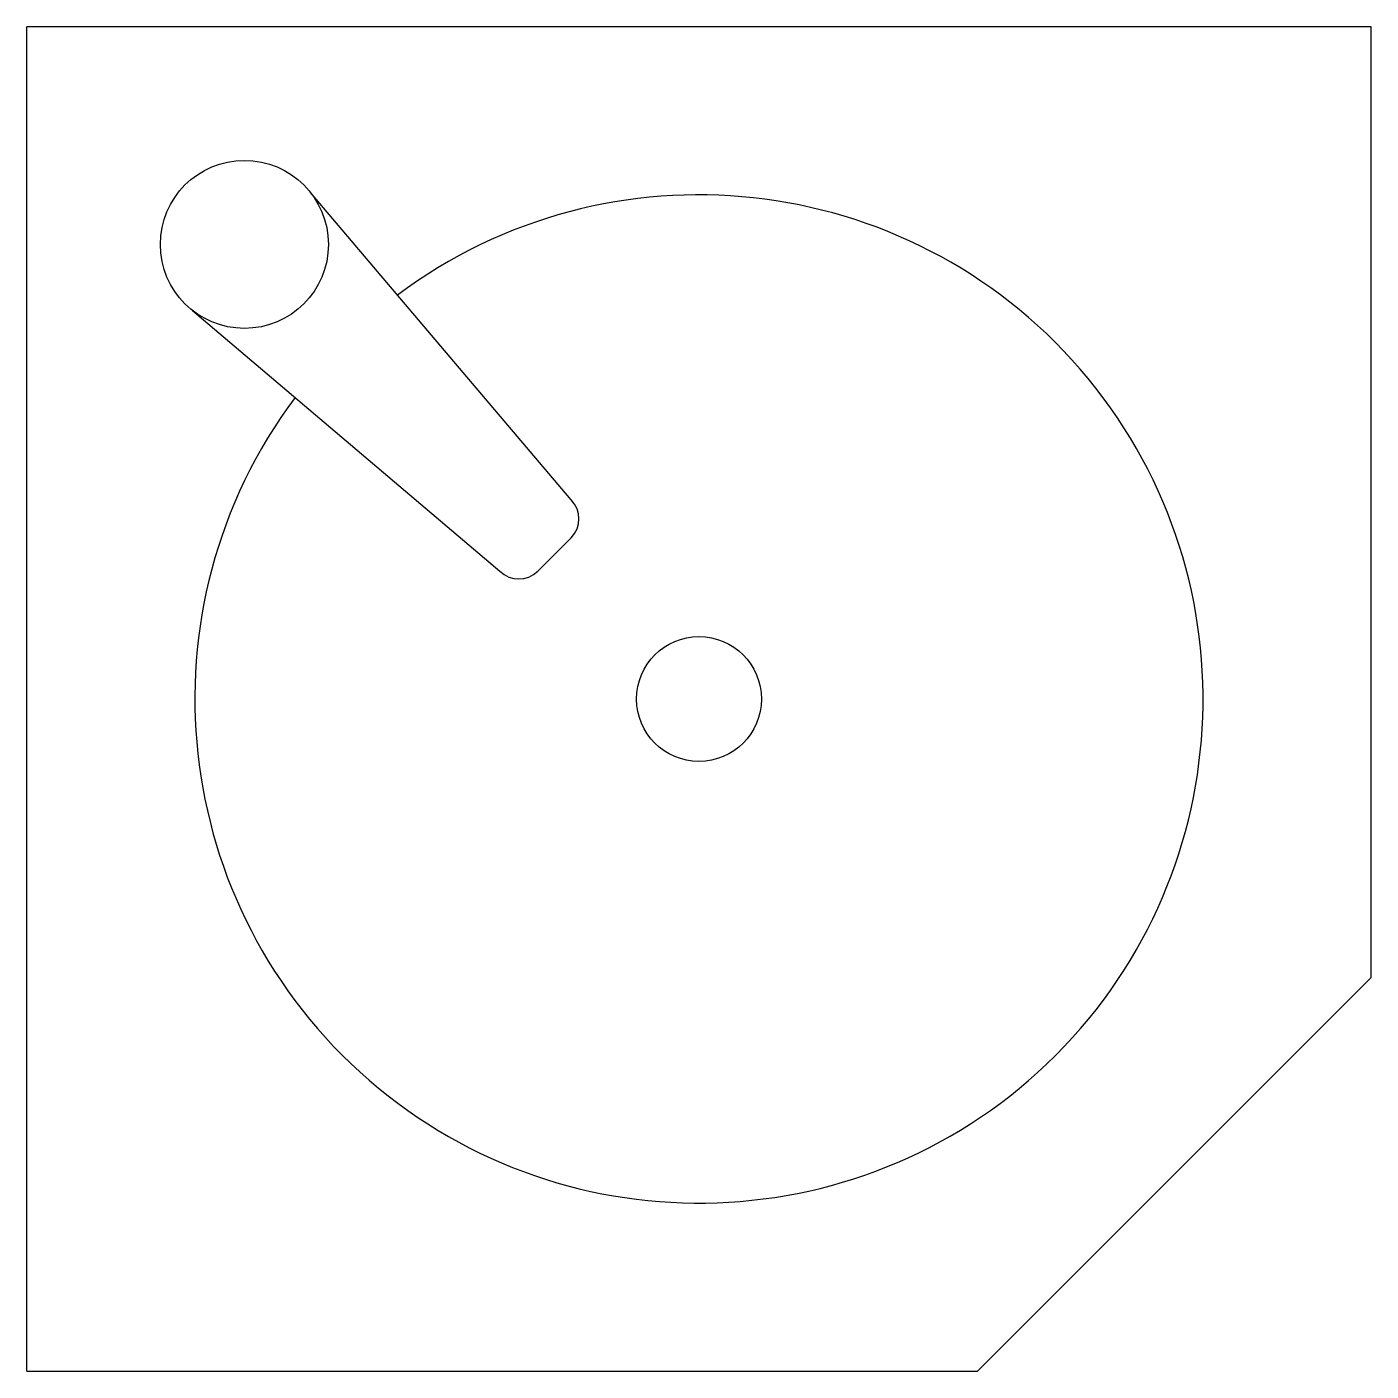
# Model space of a CAD drawing. Header units: millimetres. Extents: x -2897.902 to -2897.502, y 2968.657 to 2969.057.
import ezdxf

# ---------------------------------------------------------------- set-up
doc = ezdxf.new("R2010")
doc.units = ezdxf.units.MM
doc.header["$LTSCALE"] = 10
doc.layers.add('banheiro_louças', color=2, linetype='Continuous')

msp = doc.modelspace()

# ---------------------------------------------------------------- linework, layer by layer
at = {"layer": 'banheiro_louças'}
for p, q in [((-2897.502250247587, 2969.057453579139), (-2897.902250247586, 2969.057453579139)), ((-2897.902250247586, 2968.657453579141), (-2897.902250247586, 2969.057453579139)), ((-2897.502250247588, 2968.774610866665), (-2897.502250247587, 2969.057453579138)), ((-2897.619407535113, 2968.657453579139), (-2897.502250247588, 2968.774610866665)), ((-2897.902250247586, 2968.65745357914), (-2897.619407535113, 2968.657453579139))]:
    msp.add_line(p, q, dxfattribs=at)
msp.add_lwpolyline([(-2897.85295970465, 2968.973061536979), (-2897.761523137673, 2968.895513265814, 0.4142135623730951), (-2897.750209429174, 2968.895513265814), (-2897.74030993429, 2968.905412760652, 0.4142135616055175), (-2897.740309934304, 2968.916726469136), (-2897.817858205501, 2969.008163036126)], format="xyb", dxfattribs=at)
msp.add_circle((-2897.83752347379, 2968.992726805267), 0.025, dxfattribs=at)
at = {"layer": 'banheiro_louças', "color": 1}
msp.add_circle((-2897.702250247588, 2968.857453579139), 0.0185659376116813, dxfattribs=at)
at = {"layer": 'banheiro_louças'}
msp.add_arc((-2897.702250247588, 2968.857453579139), 0.1499999999998636, 143.257654554345, 126.7423454837651, dxfattribs=at)

doc.saveas('drawing.dxf')
